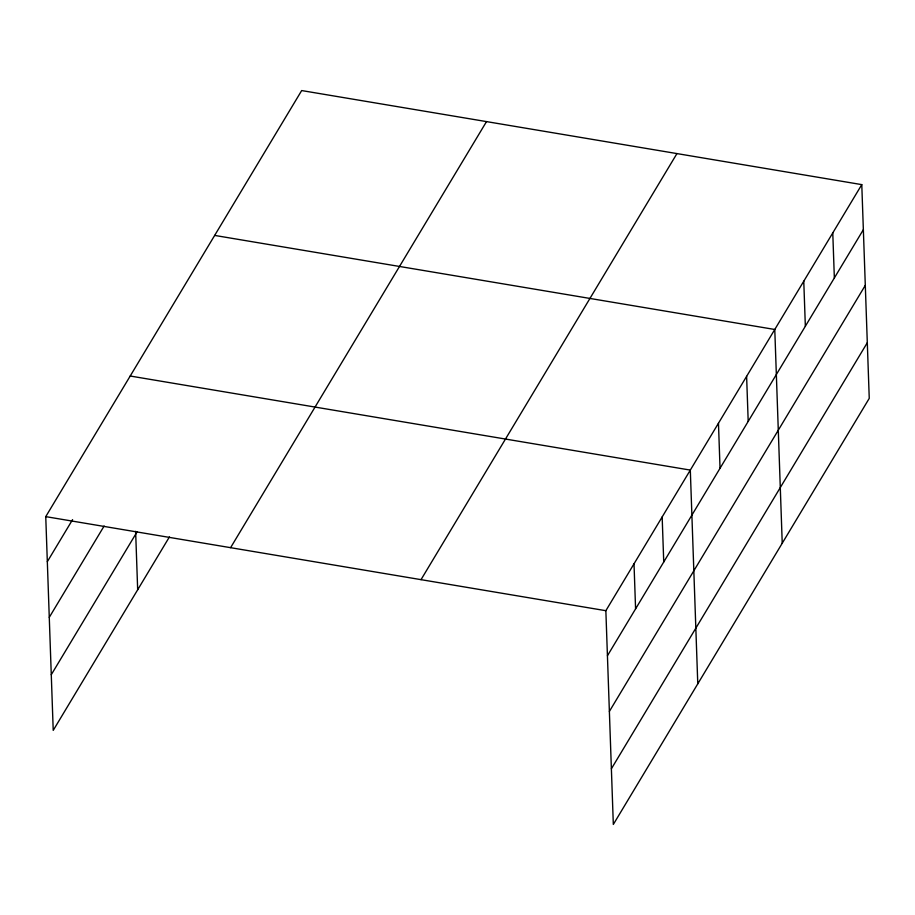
<?xml version="1.0" encoding="UTF-8"?>
<svg xmlns="http://www.w3.org/2000/svg" width="915" height="915" viewBox="0 0 915 915"><rect width="100%" height="100%" fill="white"/><g stroke="black" fill="none" stroke-linecap="round" stroke-linejoin="round"><path stroke-width="1.37" d="M169.435 536.899L53.219 730.376L45.75 516.632L301.675 90.562L861.781 184.624L869.25 398.368L613.325 824.438L605.856 610.694L861.781 184.624M47.328 561.673L72.582 519.617M49.273 617.351L104.127 526.011M51.274 674.71L137.17 531.695M230.591 547.673L486.517 121.592M421.026 579.653L676.951 153.583M607.434 655.735L863.36 229.665M609.379 711.413L865.304 285.343M611.38 768.772L867.306 342.702M214.659 235.418L774.776 329.48L782.233 543.236M130.204 376.019L690.31 470.093L697.779 683.837M45.75 516.632L605.856 610.694M832.776 232.913L834.354 277.954M803.77 281.191L805.349 326.243M746.617 376.351L748.196 421.403M718.469 423.222L720.036 468.263M662.163 516.952L663.741 562.004M634.015 563.823L635.582 608.875M135.626 531.306L137.673 589.775"/></g></svg>
